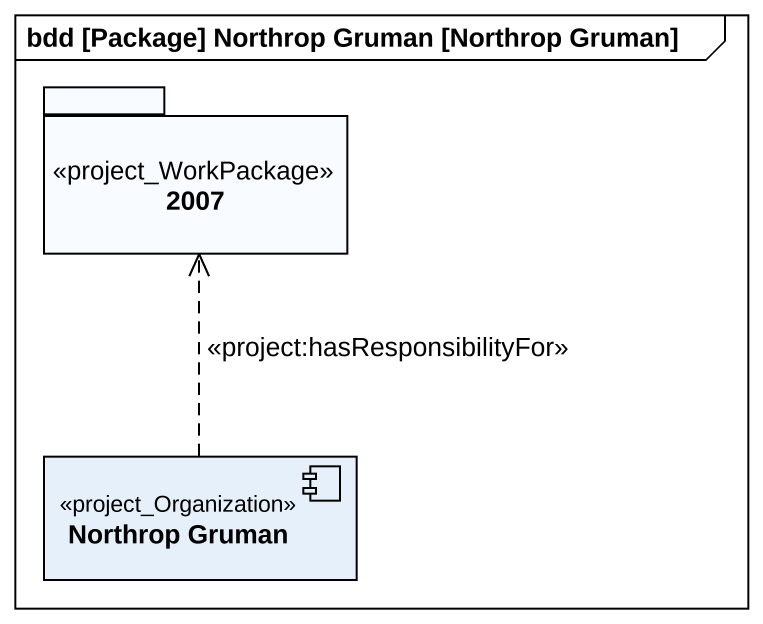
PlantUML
@startuml
mainframe bdd [Package] Northrop Gruman [Northrop Gruman]
package "2007" as p2007 <<project_WorkPackage>> {
}
component "Northrop Gruman" as Northrop_Gruman <<project_Organization>>
Northrop_Gruman .up.> p2007 : <<project:hasResponsibilityFor>>
@enduml
